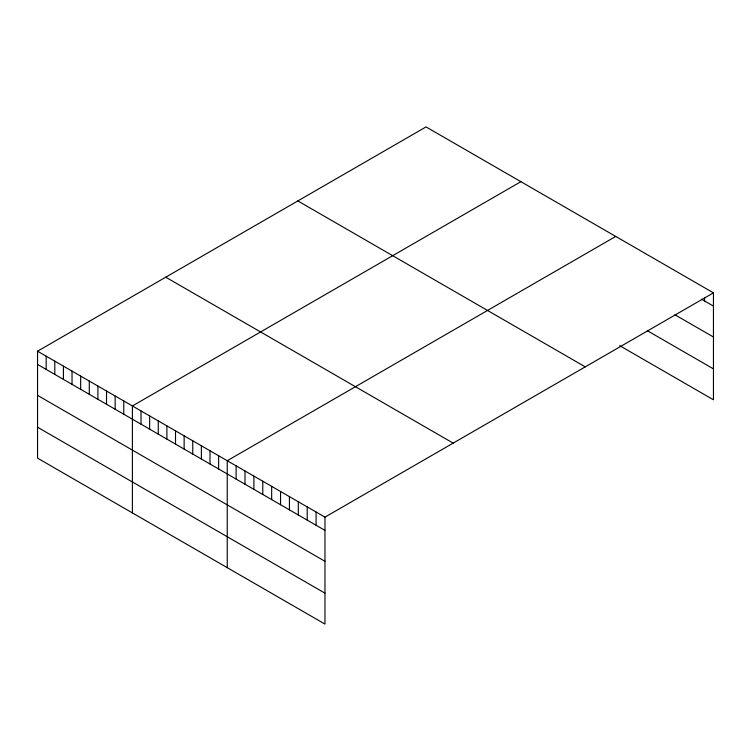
<?xml version="1.0" encoding="UTF-8"?>
<svg xmlns="http://www.w3.org/2000/svg" width="751" height="751" viewBox="0 0 751 751"><rect width="100%" height="100%" fill="white"/><g stroke="black" fill="none" stroke-linecap="round" stroke-linejoin="round"><path stroke-width="1.13" d="M713.45 292.852L324.967 517.139L324.967 624.081L37.55 458.148L37.55 351.205L426.033 126.919L713.45 292.852L713.45 399.795L619.678 345.657M520.884 181.676L132.401 405.962L132.401 512.905M615.726 236.434L227.243 460.72L227.243 567.662M701.603 299.245L713.45 306.089M674.952 314.782L713.45 337.011M647.315 330.693L713.45 368.872M297.837 200.93L585.254 366.873M165.746 277.194L453.163 443.128M37.55 351.205L324.967 517.139M37.55 364.442L324.967 530.375M37.55 395.364L324.967 561.297M37.55 427.225L324.967 593.159M704.569 297.649L704.569 300.963M316.087 512.013L316.087 525.249M307.197 506.887L307.197 520.124M298.316 501.752L298.316 514.989M289.435 496.627L289.435 509.863M280.545 491.501L280.545 504.728M271.665 486.366L271.665 499.603M262.775 481.241L262.775 494.477M253.894 476.115L253.894 489.342M245.014 470.98L245.014 484.217M236.124 465.855L236.124 479.091M218.625 455.744L218.625 468.981M209.998 450.769L209.998 464.005M201.381 445.794L201.381 459.021M192.754 440.809L192.754 454.045M184.136 435.833L184.136 449.07M175.509 430.858L175.509 444.085M166.891 425.873L166.891 439.11M158.264 420.898L158.264 434.134M149.646 415.923L149.646 429.159M141.019 410.947L141.019 424.174M123.774 400.987L123.774 414.223M115.156 396.012L115.156 409.239M106.529 391.027L106.529 404.263M97.912 386.052L97.912 399.288M89.285 381.076L89.285 394.313M80.667 376.091L80.667 389.328M72.04 371.116L72.04 384.352M63.422 366.141L63.422 379.377M54.795 361.165L54.795 374.392M46.177 356.181L46.177 369.417"/></g></svg>
